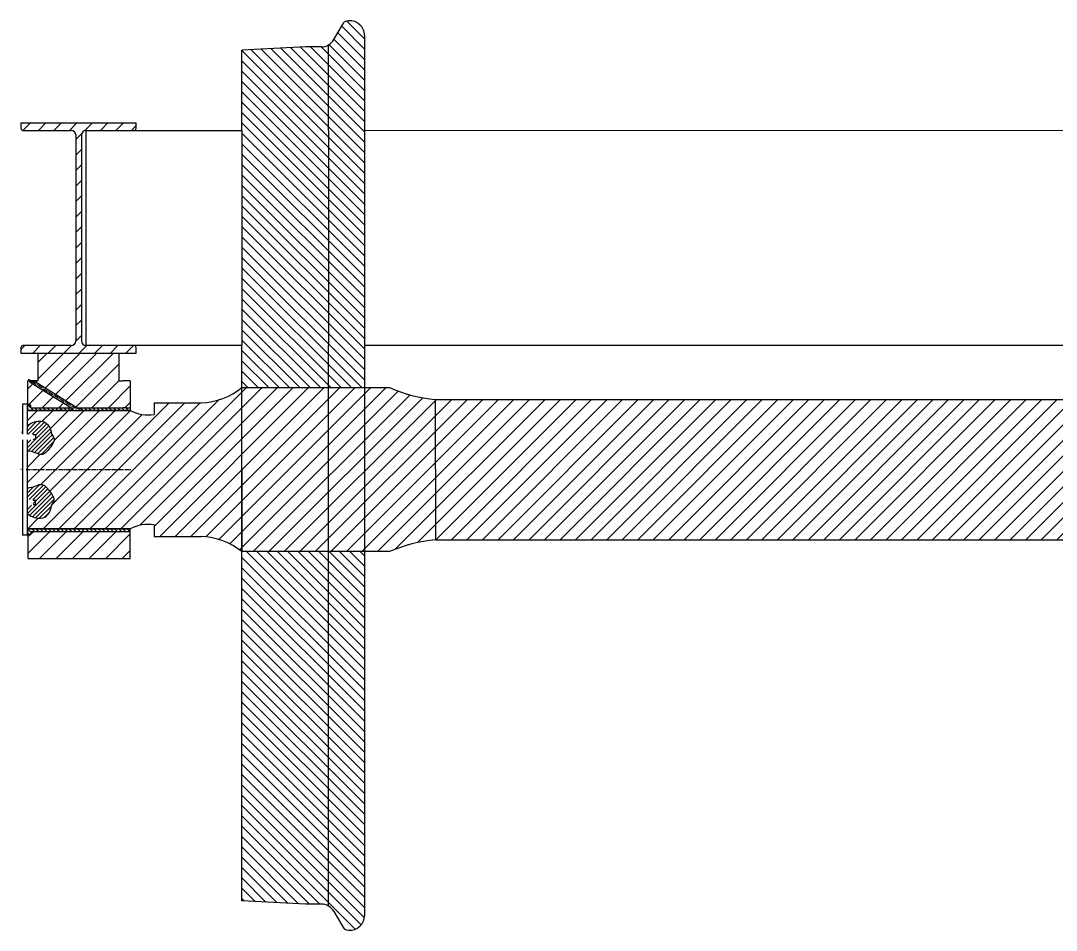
# Model space of a CAD drawing. Header units: millimetres. Extents: x -20242 to 39158, y -15780 to 26220.
# Drawn here: x -10435 to -5941, y 14861 to 18810 of the extents above; entities that cross this region are included whole.
import ezdxf

# ---------------------------------------------------------------- set-up
doc = ezdxf.new("R2010")
doc.units = ezdxf.units.MM
doc.linetypes.add('AM_ISO02W050x2', pattern=[3.75, 3, -0.75])
doc.linetypes.add('CENTER2', pattern=[28.575, 19.05, -3.175, 3.175, -3.175])
pattern_1 = [(45, (-13419.83, 9812.398), (-8.980256, 8.980256), [])]
pattern_2 = [(135, (-13419.83, 9812.398), (-8.980256, -8.980256), [])]
pattern_3 = [(45, (-13419.83, 9812.4), (-35.92102, 35.92102), [])]

# ---------------------------------------------------------------- blocks, each defined once
blk = doc.blocks.new('*U6')
at = {"color": 0, "linetype": 'CENTER2', "transparency": 16777216}
blk.add_line((-97.3, 60.2), (97.3, -60.2), dxfattribs=at)
blk = doc.blocks.new('*U7')
at = {"color": 0, "linetype": 'CENTER2', "transparency": 16777216}
blk.add_line((-227.5, 0), (227.5, 0), dxfattribs=at)

msp = doc.modelspace()

# ---------------------------------------------------------------- hatches: boundary and pattern name
at = {"linetype": 'AM_ISO02W050x2', "lineweight": -3}
h = msp.add_hatch(dxfattribs=at)
h.set_pattern_fill('ANSI31', color=256, scale=10, angle=90)
h.paths.add_polyline_path([(-9098.838, 18333.736), (-9475.207, 18333.71), (-9475.207, 17399.31), (-9098.838, 17399.336)])
h.paths.add_polyline_path([(-9098.838, 18704.361, -0.1316525), (-9130.838, 18695.786), (-9197.207, 18695.786), (-9475.207, 18681.898), (-9475.207, 18333.71), (-9098.838, 18333.736)])
h.paths.add_polyline_path([(-8943.207, 18745.786, 0.43383378), (-9011.461, 18809.645, 0.10051451), (-9031.386, 18804.041), (-9038.65, 18791.46), (-9075.412, 18727.786, -0.1316525), (-9098.838, 18704.361), (-9098.838, 18333.736), (-8943.207, 18333.747)])
h.paths.add_polyline_path([(-8943.207, 18333.747), (-9098.838, 18333.736), (-9098.838, 17399.336), (-8943.207, 17399.347)])
h.paths.add_polyline_path([(-9098.838, 17399.336), (-9475.207, 17399.31), (-9475.207, 17216.586), (-9098.838, 17216.586)])
h.paths.add_polyline_path([(-8943.207, 17399.347), (-9098.838, 17399.336), (-9098.838, 17216.586), (-8943.207, 17216.586)])
h.paths.add_polyline_path([(-9098.838, 16504.586), (-9475.207, 16504.586), (-9475.207, 14988.475), (-9197.207, 14974.586), (-9130.838, 14974.586, -0.1316525), (-9098.838, 14966.012)])
h.paths.add_polyline_path([(-8943.207, 16504.586), (-9098.838, 16504.586), (-9098.838, 14966.012, -0.1316525), (-9075.412, 14942.586), (-9038.65, 14878.912), (-9031.386, 14866.331, 0.10051451), (-9011.461, 14860.728, 0.43383378), (-8943.207, 14924.586)])
h.paths.add_polyline_path([(-3171.577, 18704.361, -0.1316525), (-3195.002, 18727.786), (-3231.765, 18791.46), (-3239.028, 18804.041, 0.10051451), (-3258.953, 18809.645, 0.43383378), (-3327.207, 18745.786), (-3327.207, 18334.146), (-3171.577, 18334.157)])
h.paths.add_polyline_path([(-3171.577, 18334.157), (-3327.207, 18334.146), (-3327.207, 17399.746), (-3171.577, 17399.757)])
h.paths.add_polyline_path([(-2795.207, 18681.898), (-3073.207, 18695.786), (-3139.577, 18695.786, -0.1316525), (-3171.577, 18704.361), (-3171.577, 18334.157), (-2795.207, 18334.184)])
h.paths.add_polyline_path([(-2795.207, 18334.184), (-3171.577, 18334.157), (-3171.577, 17399.757), (-2795.207, 17399.784)])
h.paths.add_polyline_path([(-2795.207, 17399.784), (-3171.577, 17399.757), (-3171.577, 17216.586), (-2795.207, 17216.586)])
h.paths.add_polyline_path([(-3171.577, 17399.757), (-3327.207, 17399.746), (-3327.207, 17216.586), (-3171.577, 17216.586)])
h.paths.add_polyline_path([(-2795.207, 16504.586), (-3171.577, 16504.586), (-3171.577, 14966.012, -0.1316525), (-3139.577, 14974.586), (-3073.207, 14974.586), (-2795.207, 14988.475)])
h.paths.add_polyline_path([(-3171.577, 16504.586), (-3327.207, 16504.586), (-3327.207, 14924.586, 0.43383378), (-3258.953, 14860.728, 0.10051451), (-3239.028, 14866.331), (-3231.765, 14878.912), (-3195.002, 14942.586, -0.1316525), (-3171.577, 14966.012)])
h = msp.add_hatch(dxfattribs=at)
h.set_pattern_fill('ANSI31', color=256, scale=15)
h.paths.add_polyline_path([(-9933.679, 18366.462), (-10433.679, 18366.462), (-10433.679, 18341.662, 0.41421356), (-10425.679, 18333.662), (-10215.919, 18333.662, -0.41421356), (-10195.919, 18313.662), (-10195.919, 17419.262, -0.41421356), (-10215.919, 17399.262), (-10425.679, 17399.262, 0.41421356), (-10433.679, 17391.262), (-10433.679, 17366.462), (-9933.679, 17366.462), (-9933.679, 17391.262, 0.41423435), (-9941.679, 17399.262), (-10151.479, 17399.262, -0.41421356), (-10171.479, 17419.262), (-10171.479, 18313.662, -0.41417199), (-10151.482, 18333.662), (-9941.19, 18333.677, 0.39643187), (-9933.679, 18341.662)])
h.paths.add_polyline_path([(-1840.168, 17399.832), (-2049.968, 17399.832, -0.41421356), (-2069.968, 17419.832), (-2069.968, 18314.232, -0.41421356), (-2049.968, 18334.232), (-1840.168, 18334.232, 0.41421356), (-1832.168, 18342.232), (-1832.168, 18367.032), (-2332.168, 18367.032), (-2332.168, 18342.232, 0.41423435), (-2324.168, 18334.232), (-2114.408, 18334.232, -0.41421356), (-2094.408, 18314.232), (-2094.408, 17419.832, -0.41417199), (-2114.406, 17399.832), (-2324.657, 17399.817, 0.39643356), (-2332.168, 17391.832), (-2332.168, 17367.032), (-1832.168, 17367.032), (-1832.168, 17391.832, 0.41421356)])
h.paths.add_polyline_path([(-3635.207, 16860.586), (-3635.207, 17164.586), (-8635.207, 17164.586), (-8635.207, 16860.586), (-8635.207, 16556.586), (-3635.207, 16556.586)])
h.paths.add_polyline_path([(-8635.207, 16860.586), (-8635.207, 17164.586, -0.07420982), (-8835.207, 17216.586), (-8943.207, 17216.586), (-8943.207, 16504.586), (-8835.207, 16504.586, -0.07420982), (-8635.207, 16556.586)])
h.paths.add_polyline_path([(-8943.207, 17216.586), (-9098.838, 17216.586), (-9098.838, 16504.586), (-8943.207, 16504.586)])
h.paths.add_polyline_path([(-9098.838, 17216.586), (-9475.207, 17216.586), (-9475.207, 16504.586), (-9098.838, 16504.586)])
edge = h.paths.add_edge_path()
edge.add_arc((-9663.242, 17450.345), 300, 272.299027, 308.813064, ccw=False)
edge.add_line((-9651.207, 17150.586), (-9855.207, 17150.586))
edge.add_line((-9855.207, 17150.586), (-9855.207, 17100.586))
edge.add_arc((-9882.836, 17258.183), 160, 241.489345, 279.94355, ccw=False)
edge.add_line((-9959.207, 17117.586), (-10407.207, 17117.586))
edge.add_line((-10407.207, 17117.586), (-10407.207, 17052.007))
edge.add_spline(control_points=[(-10407.207, 17052.007), (-10357.917, 17083.61), (-10304.783, 17058.328), (-10304.783, 17011.555), (-10279.481, 16992.593), (-10318.699, 16939.501), (-10347.796, 16915.482), (-10379.424, 16940.765), (-10407.207, 16940.765)], knot_values=[0, 0, 0, 0, 1, 2, 3, 4, 5, 6, 6, 6, 6], degree=3, periodic=0)
edge.add_line((-10407.207, 16940.765), (-10407.207, 16780.408))
edge.add_spline(control_points=[(-10407.207, 16780.408), (-10379.424, 16780.408), (-10347.796, 16805.69), (-10318.699, 16781.672), (-10279.481, 16728.579), (-10304.783, 16709.617), (-10304.783, 16662.845), (-10357.917, 16637.562), (-10407.207, 16669.165)], knot_values=[0, 0, 0, 0, 1, 2, 3, 4, 5, 6, 6, 6, 6], degree=3, periodic=0)
edge.add_line((-10407.207, 16669.165), (-10407.207, 16603.586))
edge.add_line((-10407.207, 16603.586), (-9959.207, 16603.586))
edge.add_arc((-9882.836, 16462.99), 160, 80.05645, 118.510655, ccw=False)
edge.add_line((-9855.207, 16620.586), (-9855.207, 16570.586))
edge.add_line((-9855.207, 16570.586), (-9651.207, 16570.586))
edge.add_arc((-9663.242, 16270.828), 300, 51.186936, 87.700973, ccw=False)
edge.add_line((-9475.207, 16504.586), (-9475.207, 17216.586))
h.paths.add_polyline_path([(-3327.207, 17216.586), (-3435.207, 17216.586, -0.07420982), (-3635.207, 17164.586), (-3635.207, 16860.586), (-3635.207, 16556.586, -0.07420982), (-3435.207, 16504.586), (-3327.207, 16504.586)])
h.paths.add_polyline_path([(-3171.577, 17216.586), (-3327.207, 17216.586), (-3327.207, 16504.586), (-3171.577, 16504.586)])
h.paths.add_polyline_path([(-2795.207, 17216.586), (-3171.577, 17216.586), (-3171.577, 16504.586), (-2795.207, 16504.586)])
edge = h.paths.add_edge_path()
edge.add_spline(control_points=[(-1863.207, 16669.165), (-1912.497, 16637.562), (-1965.632, 16662.845), (-1965.632, 16709.617), (-1990.934, 16728.579), (-1951.716, 16781.672), (-1922.618, 16805.69), (-1890.99, 16780.408), (-1863.207, 16780.408)], knot_values=[0, 0, 0, 0, 1, 2, 3, 4, 5, 6, 6, 6, 6], degree=3, periodic=0)
edge.add_line((-1863.207, 16780.408), (-1863.207, 16940.765))
edge.add_spline(control_points=[(-1863.207, 16940.765), (-1890.99, 16940.765), (-1922.618, 16915.482), (-1951.716, 16939.501), (-1990.934, 16992.593), (-1965.632, 17011.555), (-1965.632, 17058.328), (-1912.497, 17083.61), (-1863.207, 17052.007)], knot_values=[0, 0, 0, 0, 1, 2, 3, 4, 5, 6, 6, 6, 6], degree=3, periodic=0)
edge.add_line((-1863.207, 17052.007), (-1863.207, 17117.586))
edge.add_line((-1863.207, 17117.586), (-2311.207, 17117.586))
edge.add_arc((-2387.579, 17258.183), 160, 260.05645, 298.510655, ccw=False)
edge.add_line((-2415.207, 17100.586), (-2415.207, 17150.586))
edge.add_line((-2415.207, 17150.586), (-2619.207, 17150.586))
edge.add_arc((-2607.173, 17450.345), 300, 231.186936, 267.700973, ccw=False)
edge.add_line((-2795.207, 17216.586), (-2795.207, 16504.586))
edge.add_arc((-2607.173, 16270.828), 300, 92.299027, 128.813064, ccw=False)
edge.add_line((-2619.207, 16570.586), (-2415.207, 16570.586))
edge.add_line((-2415.207, 16570.586), (-2415.207, 16620.586))
edge.add_arc((-2387.579, 16462.99), 160, 61.489345, 99.94355, ccw=False)
edge.add_line((-2311.207, 16603.586), (-1863.207, 16603.586))
edge.add_line((-1863.207, 16603.586), (-1863.207, 16669.165))
h = msp.add_hatch()
h.set_pattern_fill('ANSI31', color=256, scale=16)
h.set_pattern_definition(pattern_3)
h.paths.add_polyline_path([(-10361.869, 17246.266), (-10359.207, 17246.266), (-10359.207, 17366.266), (-10007.207, 17366.266), (-10007.207, 17246.266), (-9993.207, 17246.266), (-9972.134, 17246.266), (-9959.207, 17246.266), (-9959.207, 17129.203), (-9976.207, 17129.203), (-9990.207, 17129.203), (-10188.263, 17129.203), (-10367.821, 17240.314)])
h = msp.add_hatch()
h.set_pattern_fill('ANSI31', color=256, scale=16)
h.set_pattern_definition(pattern_3)
h.paths.add_polyline_path([(-10376.207, 17129.203), (-10390.207, 17129.203), (-10390.207, 17140.586), (-10403.207, 17140.586), (-10403.207, 17246.266), (-10400.38, 17246.266), (-10394.427, 17240.314), (-10214.868, 17129.203)])
h = msp.add_hatch()
h.set_pattern_fill('ANSI31', color=256, scale=4, angle=90)
h.set_pattern_definition(pattern_2)
h.paths.add_polyline_path([(-10169.904, 17117.843), (-10169.904, 17129.203), (-9976.207, 17129.203), (-9959.207, 17129.203), (-9959.207, 17117.843), (-9976.207, 17117.843)])
h.paths.add_polyline_path([(-10403.207, 17117.843), (-10403.194, 17129.203), (-10214.868, 17129.203), (-10214.868, 17117.843)])
h = msp.add_hatch()
h.set_pattern_fill('ANSI31', color=256, scale=4, angle=90)
h.set_pattern_definition(pattern_2)
h.paths.add_polyline_path([(-10403.194, 17140.586), (-10390.207, 17140.586), (-10390.207, 17129.203), (-10214.868, 17129.203), (-10205.689, 17123.523), (-10214.868, 17117.843), (-10390.207, 17117.843), (-10403.194, 17117.843)])
h = msp.add_hatch()
h.set_pattern_fill('ANSI31', color=256, scale=4)
h.set_pattern_definition(pattern_1)
edge = h.paths.add_edge_path()
edge.add_line((-10370.431, 17012.536), (-10370.431, 16992.633))
edge.add_line((-10370.431, 16992.633), (-10380.413, 16992.633))
edge.add_line((-10380.413, 16992.633), (-10385.487, 16989.886))
edge.add_line((-10385.487, 16989.886), (-10407.207, 16989.886))
edge.add_line((-10407.207, 16989.886), (-10407.207, 16986.711))
edge.add_line((-10407.207, 16986.711), (-10407.207, 16940.765))
edge.add_spline(control_points=[(-10407.207, 16940.765), (-10379.424, 16940.765), (-10347.796, 16915.482), (-10318.699, 16939.501), (-10279.481, 16992.593), (-10304.783, 17011.555), (-10304.783, 17058.328), (-10357.917, 17083.61), (-10407.207, 17052.007)], knot_values=[0, 0, 0, 0, 1, 2, 3, 4, 5, 6, 6, 6, 6], degree=3, periodic=0)
edge.add_line((-10407.207, 17052.007), (-10407.207, 17018.461))
edge.add_line((-10407.207, 17018.461), (-10407.207, 17015.286))
edge.add_line((-10407.207, 17015.286), (-10385.487, 17015.286))
edge.add_line((-10385.487, 17015.286), (-10380.407, 17012.536))
edge.add_line((-10380.407, 17012.536), (-10370.431, 17012.536))
h = msp.add_hatch()
h.set_pattern_fill('ANSI31', color=256, scale=4)
h.set_pattern_definition(pattern_1)
edge = h.paths.add_edge_path()
edge.add_spline(control_points=[(-10407.207, 16669.165), (-10357.917, 16637.562), (-10304.783, 16662.845), (-10304.783, 16709.617), (-10279.481, 16728.579), (-10318.699, 16781.672), (-10347.796, 16805.69), (-10379.424, 16780.408), (-10407.207, 16780.408)], knot_values=[0, 0, 0, 0, 1, 2, 3, 4, 5, 6, 6, 6, 6], degree=3, periodic=0)
edge.add_line((-10407.207, 16780.408), (-10407.207, 16731.286))
edge.add_line((-10407.207, 16731.286), (-10385.487, 16731.286))
edge.add_line((-10385.487, 16731.286), (-10380.407, 16728.536))
edge.add_line((-10380.407, 16728.536), (-10380.407, 16708.636))
edge.add_line((-10380.407, 16708.636), (-10385.487, 16705.886))
edge.add_line((-10385.487, 16705.886), (-10407.207, 16705.886))
edge.add_line((-10407.207, 16705.886), (-10407.207, 16669.165))
h = msp.add_hatch()
h.set_pattern_fill('ANSI31', color=256, scale=16)
h.set_pattern_definition([(45, (-13423.616, 9812.4), (-35.92102, 35.92102), [])])
h.paths.add_polyline_path([(-10403.315, 16580.63), (-10390.207, 16580.586), (-10390.207, 16591.969), (-9959.207, 16591.969), (-9959.207, 16474.906), (-10403.421, 16474.906)])
h = msp.add_hatch()
h.set_pattern_fill('ANSI31', color=256, scale=4, angle=90)
h.set_pattern_definition(pattern_2)
h.paths.add_polyline_path([(-10390.207, 16580.586), (-10403.207, 16580.613), (-10403.207, 16603.356), (-10196.51, 16603.329), (-10214.868, 16591.969), (-10390.207, 16591.969)])
h = msp.add_hatch()
h.set_pattern_fill('ANSI31', color=256, scale=4, angle=90)
h.set_pattern_definition(pattern_2)
h.paths.add_polyline_path([(-10390.207, 16584.586), (-10403.207, 16584.586), (-10403.207, 16603.329), (-9959.207, 16603.329), (-9959.207, 16591.969), (-10390.207, 16591.969)])

# ---------------------------------------------------------------- linework, layer by layer
for p, q in [((-9075.412, 18727.786), (-9038.65, 18791.46)), ((-9038.65, 18791.46), (-9031.386, 18804.041)), ((-8943.207, 18745.786), (-8943.207, 18333.747)), ((-9197.207, 18695.786), (-9475.207, 18681.898)), ((-9130.838, 18695.786), (-9197.207, 18695.786)), ((-9098.838, 18333.736), (-9098.838, 18704.361)), ((-9475.207, 18333.71), (-9475.207, 18681.898)), ((-10433.679, 18366.462), (-9933.679, 18366.462)), ((-10433.679, 18366.462), (-10433.679, 18341.662)), ((-10425.679, 18333.662), (-10215.919, 18333.662)), ((-10151.479, 18333.662), (-9475.207, 18333.71)), ((-10151.479, 18333.662), (-9941.679, 18333.662)), ((-10151.479, 17399.262), (-10151.479, 18333.662)), ((-9933.679, 18341.662), (-9933.679, 18366.462)), ((-8943.207, 18333.747), (-3327.207, 18334.146)), ((-10195.919, 18313.662), (-10195.919, 17419.262)), ((-10171.479, 18313.662), (-10171.479, 17419.262)), ((-10433.679, 17391.262), (-10433.679, 17366.462)), ((-10215.919, 17399.262), (-10425.679, 17399.262)), ((-9475.207, 17399.31), (-10151.479, 17399.262)), ((-9941.679, 17399.262), (-10151.479, 17399.262)), ((-9933.679, 17366.462), (-9933.679, 17391.262)), ((-9475.207, 14988.475), (-9475.207, 17399.31)), ((-9098.838, 14966.012), (-9098.838, 17399.336)), ((-3327.207, 17399.746), (-8943.207, 17399.347)), ((-8943.207, 17399.347), (-8943.207, 14924.586)), ((-10433.679, 17366.462), (-9933.679, 17366.462)), ((-10359.207, 17246.266), (-10359.207, 17366.266)), ((-10359.207, 17366.266), (-10007.207, 17366.266)), ((-10007.207, 17246.266), (-10007.207, 17366.266)), ((-10403.207, 17140.586), (-10403.207, 17246.266)), ((-10359.207, 17246.266), (-10403.207, 17246.266)), ((-10392.986, 17247.654), (-10401.137, 17252.698)), ((-10394.427, 17240.314), (-10397.891, 17246.313)), ((-10394.427, 17240.314), (-10205.689, 17123.523)), ((-10367.821, 17240.314), (-10394.427, 17240.314)), ((-10367.821, 17240.314), (-10364.411, 17246.221)), ((-10367.821, 17240.314), (-10179.083, 17123.523)), ((-10007.207, 17246.266), (-9993.207, 17246.266)), ((-9972.134, 17246.266), (-9993.207, 17246.266)), ((-9959.207, 17246.266), (-9972.134, 17246.266)), ((-9959.207, 17246.266), (-9959.207, 17129.203)), ((-9475.207, 17216.586), (-8835.207, 17216.586)), ((-9475.207, 16860.586), (-9475.207, 17216.586)), ((-10427.207, 17144.586), (-10427.508, 17015.286)), ((-10407.207, 17144.586), (-10427.207, 17144.586)), ((-10407.207, 17144.586), (-10407.207, 17117.843)), ((-10403.207, 17117.843), (-10403.181, 17140.586)), ((-10390.207, 17140.586), (-10403.207, 17140.586)), ((-10390.207, 17129.203), (-10390.207, 17140.586)), ((-10390.207, 17129.203), (-10376.207, 17129.203)), ((-10376.207, 17129.203), (-10214.868, 17129.203)), ((-10376.207, 17129.203), (-10214.868, 17129.203)), ((-10214.868, 17117.843), (-10214.868, 17123.523)), ((-10214.868, 17123.523), (-10205.689, 17123.523)), ((-10188.263, 17129.203), (-9990.207, 17129.203)), ((-10188.263, 17129.203), (-9990.207, 17129.203)), ((-10169.904, 17123.523), (-10179.083, 17123.523)), ((-10169.904, 17117.843), (-10169.904, 17123.523)), ((-9976.207, 17129.203), (-9990.207, 17129.203)), ((-9976.207, 17129.203), (-9959.207, 17129.203)), ((-9976.207, 17129.203), (-9959.207, 17129.203)), ((-9959.207, 17129.203), (-9959.207, 17117.843)), ((-9959.207, 17129.203), (-9959.207, 17117.843)), ((-9855.207, 17150.586), (-9651.207, 17150.586)), ((-9855.207, 17150.586), (-9855.207, 17100.586)), ((-8635.207, 16860.586), (-8635.207, 17164.586)), ((-8635.207, 17164.586), (-3635.207, 17164.586)), ((-10407.207, 17117.843), (-10407.207, 17018.461)), ((-10407.207, 17117.586), (-10407.207, 17018.461)), ((-10407.207, 17117.586), (-9959.207, 17117.586)), ((-10407.207, 17117.586), (-9959.207, 17117.586)), ((-10407.207, 17117.586), (-9959.207, 17117.586)), ((-10407.207, 17117.586), (-10407.207, 17018.461)), ((-10390.207, 17117.843), (-10403.207, 17117.843)), ((-10376.207, 17117.843), (-10390.207, 17117.843)), ((-10224.072, 17117.843), (-10376.207, 17117.843)), ((-10214.868, 17117.843), (-10224.072, 17117.843)), ((-9990.207, 17117.843), (-10169.904, 17117.843)), ((-9976.207, 17117.843), (-9990.207, 17117.843)), ((-9959.207, 17117.843), (-9976.207, 17117.843)), ((-10431.207, 17025.446), (-10431.207, 17022.589)), ((-10427.184, 16986.711), (-10427.207, 16979.726)), ((-10427.184, 16989.886), (-10427.184, 16986.711)), ((-10407.207, 17018.461), (-10407.207, 17015.286)), ((-10407.207, 16989.886), (-10407.207, 16986.711)), ((-10407.207, 16986.711), (-10407.207, 16603.586)), ((-10407.207, 16986.711), (-10407.207, 16603.586)), ((-10407.207, 16986.711), (-10407.207, 16576.641)), ((-10380.432, 17012.536), (-10370.431, 17012.536)), ((-10380.432, 16992.633), (-10370.431, 16992.633)), ((-10370.431, 17012.536), (-10370.431, 16992.633)), ((-10427.207, 16979.726), (-10427.207, 16860.586)), ((-10431.207, 16860.586), (-10434.783, 16860.586)), ((-10427.207, 16860.586), (-10427.207, 16576.641)), ((-10407.207, 16860.586), (-10411.207, 16860.586)), ((-9475.207, 16860.586), (-9475.207, 16504.586)), ((-8635.207, 16860.586), (-8635.207, 16556.586)), ((-10380.432, 16728.54), (-10370.431, 16728.54)), ((-10370.431, 16708.636), (-10370.431, 16728.54)), ((-10380.432, 16708.636), (-10370.431, 16708.636)), ((-10407.207, 16603.586), (-9959.207, 16603.586)), ((-10407.207, 16603.586), (-9959.207, 16603.586)), ((-10407.207, 16603.586), (-9959.207, 16603.586)), ((-9959.207, 16603.329), (-10403.207, 16603.329)), ((-10403.207, 16580.62), (-10403.207, 16603.329)), ((-10390.207, 16591.969), (-9959.207, 16591.969)), ((-10390.207, 16591.969), (-10390.207, 16580.586)), ((-9959.207, 16591.969), (-9959.207, 16603.329)), ((-9959.207, 16591.969), (-9959.207, 16603.329)), ((-9959.207, 16474.906), (-9959.207, 16591.969)), ((-9855.207, 16620.586), (-9855.207, 16570.586)), ((-10407.207, 16576.641), (-10427.207, 16576.641)), ((-10403.315, 16580.63), (-10403.421, 16474.906)), ((-10403.207, 16580.62), (-10390.207, 16580.586)), ((-10390.207, 16556.577), (-10390.207, 16556.563)), ((-9855.207, 16570.586), (-9651.207, 16570.586)), ((-8635.207, 16556.586), (-3635.207, 16556.586)), ((-8835.207, 16504.586), (-9475.207, 16504.586)), ((-10403.421, 16474.906), (-9959.207, 16474.906)), ((-9197.207, 14974.586), (-9475.207, 14988.475)), ((-9130.838, 14974.586), (-9197.207, 14974.586)), ((-9075.412, 14942.586), (-9038.65, 14878.912)), ((-9038.65, 14878.912), (-9031.386, 14866.331)), ((-9007.627, 14860.586), (-9007.207, 14860.586))]:
    msp.add_line(p, q)
for p, q in [((-9475.207, 18333.71), (-9475.207, 17399.31)), ((-9098.838, 18333.736), (-9098.838, 17399.336)), ((-8943.207, 18333.747), (-8943.207, 17399.347))]:
    msp.add_line(p, q, dxfattribs=at)
for centre, radius, start, end in [((-9007.627, 18757.786), 52, 90, 117.18757), ((-9007.207, 18745.786), 64, 0, 93.811315), ((-9130.838, 18759.786), 64, 270, 330), ((-10425.679, 18341.662), 8, 180, 270), ((-10215.919, 18313.662), 20, 0, 90), ((-10151.479, 18313.662), 20, 90, 180), ((-9941.679, 18341.662), 8, 270, 0), ((-10425.679, 17391.262), 8, 90, 180), ((-10215.919, 17419.262), 20, 270, 0), ((-10151.479, 17419.262), 20, 180, 270), ((-9941.679, 17391.262), 8, 0, 90), ((-9663.242, 17450.345), 300, 272.299027, 308.813064), ((-8560.993, 17860.641), 700, 246.937524, 263.914044), ((-9882.836, 17258.183), 160, 241.489345, 279.94355), ((-9882.836, 16462.99), 160, 80.05645, 118.510655), ((-9663.242, 16270.828), 300, 51.186936, 87.700973), ((-8560.993, 15860.531), 700, 96.085956, 113.062476), ((-9130.838, 14910.586), 64, 30, 90), ((-9007.207, 14924.586), 64, 266.188685, 0), ((-9007.627, 14912.586), 52, 242.81243, 270)]:
    msp.add_arc(centre, radius, start, end)
for points in [[(-10407.207, 17052.007), (-10357.917, 17083.61), (-10304.783, 17058.328), (-10304.783, 17011.555), (-10279.481, 16992.593), (-10318.699, 16939.501), (-10347.796, 16915.482), (-10379.424, 16940.765), (-10407.207, 16940.765)], [(-10407.207, 16669.165), (-10357.917, 16637.562), (-10304.783, 16662.845), (-10304.783, 16709.617), (-10279.481, 16728.579), (-10318.699, 16781.672), (-10347.796, 16805.69), (-10379.424, 16780.408), (-10407.207, 16780.408)]]:
    msp.add_open_spline(points, degree=3)

# ---------------------------------------------------------------- block references
at = {"linetype": 'CENTER2'}
for name, p in [('*U6', (-10286.755, 17181.919)), ('*U7', (-10183.207, 16860.586))]:
    msp.add_blockref(name, p, dxfattribs=at)

doc.saveas('drawing.dxf')
